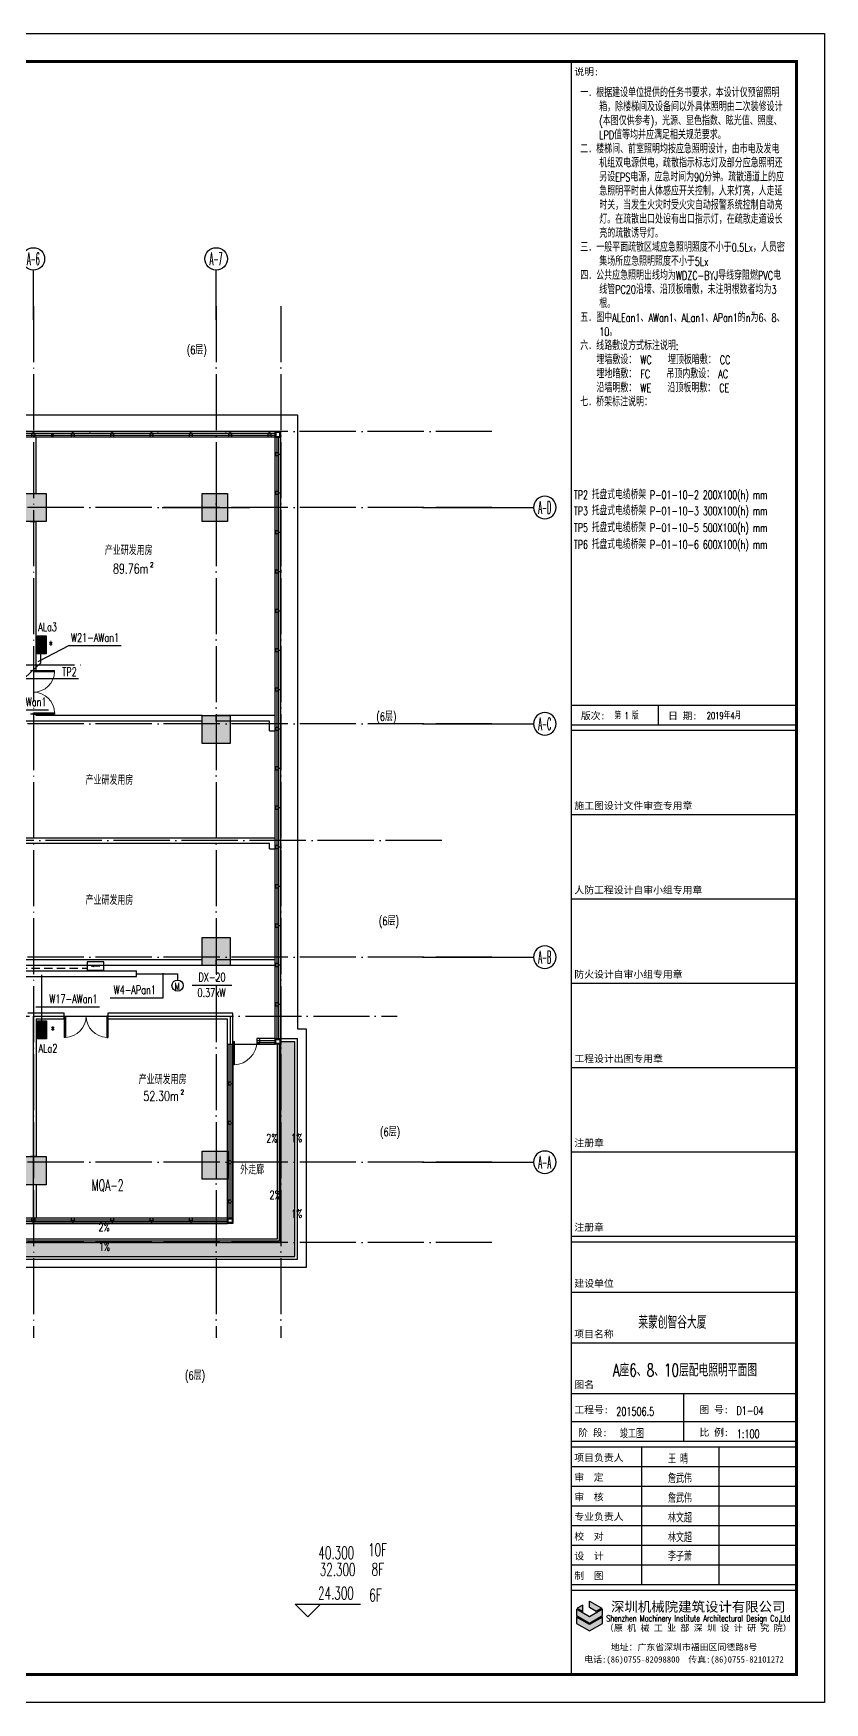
# Model space of a CAD drawing. Extents: x 1980812 to 2226895, y -554123 to 281606.
# Drawn here: x 2036767 to 2064912, y 216202 to 275602 of the extents above; entities that cross this region are included whole.
import ezdxf
from ezdxf.enums import TextEntityAlignment as Align

# ---------------------------------------------------------------- set-up
doc = ezdxf.new("R2010")
doc.units = 0
doc.header["$LTSCALE"] = 1000
doc.header["$MEASUREMENT"] = 0
doc.linetypes.add('DOTE', pattern=[2.42, 2, -0.2, 0.02, -0.2])
doc.linetypes.add('DQXX', pattern=[4.5, 3, -1.5])
for name, color, linetype in [('$TD_AUDIT_GENERATED_(158)', 8, 'Continuous'), ('$TD_AUDIT_GENERATED_(1F3)', 7, 'Continuous'), ('$TD_AUDIT_GENERATED_(1FCF)', 8, 'Continuous'), ('$TD_AUDIT_GENERATED_(24E)', 8, 'Continuous'), ('$TD_AUDIT_GENERATED_(2762)', 8, 'Continuous'), ('$TD_AUDIT_GENERATED_(276D)', 8, 'Continuous'), ('$TD_AUDIT_GENERATED_(2A51)', 8, 'Continuous'), ('$TD_AUDIT_GENERATED_(FFA)', 8, 'Continuous'), ('1', 1, 'Continuous'), ('7', 7, 'Continuous'), ('A-FLOR-LAND', 8, 'Continuous'), ('AXIS', 7, 'Continuous'), ('AXIS_TEXT', 7, 'Continuous'), ('COLU', 8, 'Continuous'), ('COLU_HATCH', 8, 'Continuous'), ('CURTWALL', 8, 'Continuous'), ('DIM_ELEV', 8, 'Continuous'), ('DIM_SYMB', 8, 'Continuous'), ('dote', 8, 'DOTE'), ('DQ1', 1, 'Continuous'), ('DQ2', 2, 'Continuous'), ('DQ7', 7, 'Continuous'), ('DQK1', 1, 'Continuous'), ('DQK7', 7, 'Continuous'), ('DQqj', 1, 'Continuous'), ('DQX', 2, 'DQXX'), ('PUB_TEXT', 8, 'Continuous'), ('TK', 1, 'Continuous'), ('WALL', 7, 'Continuous'), ('WINDOW', 8, 'Continuous')]:
    doc.layers.add(name, color=color, linetype=linetype)
doc.styles.add('_TCH_AXIS', font='COMPLEX', dxfattribs={"bigfont": 'GBCBIG'})
doc.styles.add('_TCH_DIM', font='SIMPLEX', dxfattribs={"bigfont": 'GBCBIG'})
doc.styles.add('COMPLEX', font='COMPLEX')
doc.styles.add('D8', font='txtw.shx', dxfattribs={"width": 0.7, "bigfont": 'hztxtw.shx'})
doc.styles.add('HEITI', font='simplex.shx', dxfattribs={"width": 0.6, "bigfont": 'hztxt.shx'})
doc.styles.add('HZF', font='ROMANS2', dxfattribs={"width": 0.7, "bigfont": 'HZDF2'})
doc.styles.add('HZTXTW', font='txtw.shx', dxfattribs={"width": 0.6, "bigfont": 'hztxtw.shx'})
doc.styles.add('SONGTI', font='', dxfattribs={"width": 1.1})
doc.styles.get('SONGTI').set_extended_font_data('NSimSun')

# ---------------------------------------------------------------- blocks, each defined once
blk = doc.blocks.new('$DorLib2D$00000002')
for p, q in [((-0.5, 0), (-0.5, 0.4875)), ((-0.475, 0.4875), (-0.5, 0.4875)), ((-0.475, 0), (-0.475, 0.4875)), ((0.475, 0), (0.475, 0.4875)), ((0.475, 0.4875), (0.5, 0.4875)), ((0.5, 0), (0.5, 0.4875)), ((-0.5, 0), (-0.475, 0)), ((0.5, 0), (0.475, 0))]:
    blk.add_line(p, q)
at = {"lineweight": 13}
for centre, start, end in [((-0.4875, 0), 0, 88.53072), ((0.4875, 0), 91.46928, 180)]:
    blk.add_arc(centre, 0.4875, start, end, dxfattribs=at)
blk = doc.blocks.new('$DorLib2D$00000001')
for p, q in [((0.45, 0.975), (0.5, 0.975)), ((0.45, 0), (0.45, 0.975)), ((0.5, 0), (0.5, 0.975)), ((0.5, 0), (0.45, 0))]:
    blk.add_line(p, q)
at = {"lineweight": 13}
blk.add_arc((0.475, 0), 0.975, 91.46928, 180, dxfattribs=at)
blk = doc.blocks.new('A$C40541402')
at = {"layer": 'A-FLOR-LAND'}
h = blk.add_hatch(dxfattribs=at)
h.set_pattern_fill('GRASS', color=256, scale=50)
h.set_pattern_definition([(90, (-3008715.91, 233040.35), (-99.7795475, 99.7795475), [26.458066, -173.101015]), (45, (-3008715.91, 233040.35), (-99.7796155, 99.7796155), [26.458066, -114.651615]), (135, (-3008715.91, 233040.35), (-99.7796155, -99.7796155), [26.458066, -114.651615])])
h.paths.add_polyline_path([(49400, -19000), (48900, -19000), (48900, -26200), (32150, -26200), (32150, -26700), (49400, -26700)])
at = {"layer": '$TD_AUDIT_GENERATED_(158)'}
for p, q in [((48900, -18900), (49500, -18900)), ((48900, -19000), (49400, -19000)), ((49400, -26650), (49400, -19000)), ((49500, -26750), (49500, -18900)), ((32050, -26650), (49400, -26650)), ((31950, -26750), (49500, -26750))]:
    blk.add_line(p, q, dxfattribs=at)
at = {"layer": '$TD_AUDIT_GENERATED_(24E)'}
for p, q in [((48780, -26030), (48780, -19100)), ((48850, -26100), (48850, -19100)), ((48900, -26150), (48900, -19100)), ((32150, -26030), (48780, -26030)), ((32150, -26100), (48850, -26100)), ((32150, -26150), (48900, -26150))]:
    blk.add_line(p, q, dxfattribs=at)
at = {"layer": 'CURTWALL'}
for p, q in [((40100, 2700), (35900, 2700)), ((40100, 2633), (35900, 2633)), ((40100, 2567), (35900, 2567)), ((40100, 2500), (35900, 2500)), ((48700, 2700), (40100, 2700)), ((48700, 2633), (40100, 2633)), ((48700, 2567), (40100, 2567)), ((48700, 2500), (40100, 2500)), ((48700, 2500), (48700, 2700)), ((48700, -16200), (48700, 2500)), ((48700, 2500), (48900, 2500)), ((48767, -16200), (48767, 2500)), ((48833, -16200), (48833, 2500)), ((48900, -16200), (48900, 2500)), ((48700, -18900), (48700, -16200)), ((48767, -18900), (48767, -16200)), ((48833, -18900), (48833, -16200)), ((48900, -18900), (48900, -16200)), ((47200, -19100), (47200, -18900)), ((48700, -18900), (48050, -18900)), ((48050, -18900), (48050, -19100)), ((48050, -18967), (48700, -18967)), ((48700, -19100), (48700, -18900)), ((48700, -18900), (48900, -18900)), ((47000, -25280), (47000, -19100)), ((47067, -25280), (47067, -19100)), ((47133, -25280), (47133, -19100)), ((47200, -25280), (47200, -19100)), ((48050, -19033), (48700, -19033)), ((48050, -19100), (48700, -19100)), ((35550, -25280), (40100, -25280)), ((35550, -25347), (40100, -25347)), ((35550, -25413), (40100, -25413)), ((35550, -25480), (40100, -25480)), ((40100, -25280), (47000, -25280)), ((40100, -25347), (47000, -25347)), ((40100, -25413), (47000, -25413)), ((40100, -25480), (47000, -25480)), ((47000, -25280), (47000, -25480)), ((47000, -25280), (47200, -25280))]:
    blk.add_line(p, q, dxfattribs=at)
for points in [[(48700, 2500), (48900, 2500), (48900, 2700), (48700, 2700)], [(48730, 2530), (48870, 2530), (48870, 2670), (48730, 2670)], [(48700, -18900), (48900, -18900), (48900, -19100), (48700, -19100)], [(48730, -18930), (48870, -18930), (48870, -19070), (48730, -19070)], [(47000, -25280), (47200, -25280), (47200, -25480), (47000, -25480)], [(47030, -25310), (47170, -25310), (47170, -25450), (47030, -25450)]]:
    blk.add_lwpolyline(points, close=True, dxfattribs=at)
at = {"layer": 'dote'}
for p, q in [((-6421, -5600), (41786, -5600)), ((6500, -18100), (53045, -18100))]:
    blk.add_line(p, q, dxfattribs=at)
at = {"layer": 'WALL'}
for p, q in [((40200, 500), (40200, 2500)), ((40000, 500), (40200, 500)), ((40000, -500), (40200, -500)), ((40200, -5600), (40200, -500)), ((40000, -5800), (40200, -5800)), ((40200, -5800), (40200, -5600)), ((40100, -7600), (37950, -7600)), ((40200, -7350), (40000, -7350)), ((46100, -7600), (40100, -7600)), ((40200, -7400), (40200, -7350)), ((46100, -7400), (40200, -7400)), ((46100, -7600), (46100, -7400)), ((48700, -7400), (46600, -7400)), ((46600, -7600), (46600, -7400)), ((48500, -7600), (46600, -7600)), ((48500, -7950), (48500, -7600)), ((48700, -7950), (48700, -7400)), ((48500, -7950), (48700, -7950)), ((37950, -11750), (48700, -11750)), ((48700, -12150), (48700, -11750)), ((37950, -11950), (48500, -11950)), ((48500, -12150), (48500, -11950)), ((48500, -12150), (48700, -12150)), ((46100, -16300), (37750, -16300)), ((46100, -16100), (37950, -16100)), ((46100, -16300), (46100, -16100)), ((48700, -16100), (46600, -16100)), ((46600, -16300), (46600, -16100)), ((48700, -16300), (46600, -16300)), ((40100, -18000), (39900, -18000)), ((41200, -18000), (40100, -18000)), ((40200, -18200), (41200, -18200)), ((40200, -18200), (40200, -23100)), ((41200, -18200), (41200, -18000)), ((47200, -18000), (42750, -18000)), ((42750, -18000), (42750, -18200)), ((42750, -18200), (47000, -18200)), ((47000, -19100), (47000, -18200)), ((47200, -19100), (47200, -18000)), ((47000, -19100), (47200, -19100)), ((40200, -23100), (40000, -23100)), ((40200, -24100), (40000, -24100)), ((40200, -24100), (40200, -25280))]:
    blk.add_line(p, q, dxfattribs=at)
at = {"layer": 'WINDOW'}
blk.add_line((47200, -19100), (48050, -19100), dxfattribs=at)
for name, p, xscale, yscale, zscale, rotation in [('$DorLib2D$00000002', (40100, -6575), -1550, -1550, -1550, 89.99999999896087), ('$DorLib2D$00000002', (41975, -18100), 1550, 1550, 1550, 179.9999999998685), ('$DorLib2D$00000001', (47625, -19000), -850, -850, -850, 359.9999999999488)]:
    blk.add_blockref(name, p, dxfattribs=dict(at, xscale=xscale, yscale=yscale, zscale=zscale, rotation=rotation))
blk = doc.blocks.new('_AXISO')
blk.add_circle((0, 0), 0.5)
at = {"layer": 'AXIS_TEXT', "style": 'COMPLEX', "width": 1.041667}
blk.add_attdef('A', text='', height=0.56, dxfattribs=at).set_placement((-0.25, -0.28), (0.25, -0.28), align=Align.FIT)
blk = doc.blocks.new('$TD_AUDIT_GENERATED_(9F)')
at = {"layer": 'AXIS'}
for p, q in [((40100, 29979), (40100, 31745)), ((46600, 29979), (46600, 31745)), ((53944, 23300), (57893, 23300)), ((53944, 15600), (57893, 15600)), ((53944, 7300), (57893, 7300)), ((53944, 0), (57893, 0))]:
    blk.add_line(p, q, dxfattribs=at)
at = {"layer": 'dote'}
for p, q in [((40100, 30469), (40100, -6248)), ((46600, 30469), (46600, -6248)), ((48900, 30469), (48900, -6248)), ((56411, 26000), (-8456, 26000)), ((56413, 23300), (-8454, 23300)), ((56413, 15600), (-8454, 15600)), ((54631, 11450), (37209, 11450)), ((56413, 7300), (-8454, 7300)), ((56413, 0), (-8454, 0)), ((56413, -2850), (-8454, -2850))]:
    blk.add_line(p, q, dxfattribs=at)
at = {"layer": 'AXIS'}
ref = blk.add_blockref('_AXISO', (40100, 32145), dxfattribs=dict(at, xscale=800, yscale=800, zscale=800))
ref.add_attrib('A', 'A-6', dxfattribs={"layer": 'AXIS_TEXT', "height": 452.5, "style": '_TCH_AXIS', "width": 0.344262}).set_placement((39874, 31919), (40326, 31919), align=Align.FIT)
ref = blk.add_blockref('_AXISO', (46600, 32145), dxfattribs=dict(at, xscale=800, yscale=800, zscale=800))
ref.add_attrib('A', 'A-7', dxfattribs={"layer": 'AXIS_TEXT', "height": 452.5, "style": '_TCH_AXIS', "width": 0.344262}).set_placement((46374, 31919), (46826, 31919), align=Align.FIT)
ref = blk.add_blockref('_AXISO', (58293, 23300), dxfattribs=dict(at, xscale=-800, yscale=800, zscale=800))
ref.add_attrib('A', 'A-D', dxfattribs={"layer": 'AXIS_TEXT', "height": 452.5, "style": '_TCH_AXIS', "width": 0.328125}).set_placement((58066, 23074), (58519, 23074), align=Align.FIT)
ref = blk.add_blockref('_AXISO', (58293, 15600), dxfattribs=dict(at, xscale=-800, yscale=800, zscale=800))
ref.add_attrib('A', 'A-C', dxfattribs={"layer": 'AXIS_TEXT', "height": 452.5, "style": '_TCH_AXIS', "width": 0.33871}).set_placement((58066, 15374), (58519, 15374), align=Align.FIT)
ref = blk.add_blockref('_AXISO', (58293, 7300), dxfattribs=dict(at, xscale=-800, yscale=800, zscale=800))
ref.add_attrib('A', 'A-B', dxfattribs={"layer": 'AXIS_TEXT', "height": 452.5, "style": '_TCH_AXIS', "width": 0.328125}).set_placement((58066, 7074), (58519, 7074), align=Align.FIT)
ref = blk.add_blockref('_AXISO', (58293, 0), dxfattribs=dict(at, xscale=-800, yscale=800, zscale=800))
ref.add_attrib('A', 'A-A', dxfattribs={"layer": 'AXIS_TEXT', "height": 452.5, "style": '_TCH_AXIS', "width": 0.323077}).set_placement((58066, -226), (58519, -226), align=Align.FIT)
blk = doc.blocks.new('A$C28812CA5')
at = {"layer": '$TD_AUDIT_GENERATED_(1F3)', "style": 'D8', "width": 0.7}
for p in [(43491, -1537), (42805, -9712), (42805, -13987), (44696, -20367)]:
    blk.add_text('\\M+5B2FA\\M+5D2B5\\M+5D1D0\\M+5B7A2\\M+5D3C3\\M+5B7BF', height=300, rotation=0.00057, dxfattribs=at).set_placement(p, align=Align.MIDDLE_CENTER)
blk = doc.blocks.new('$TD_AUDIT_GENERATED_(2768)')
at = {"layer": '$TD_AUDIT_GENERATED_(276D)'}
blk.add_line((115028288, 22648046), (115028222, 22648046), dxfattribs=at)
for points in [[(115028222, 22648096), (115028225, 22648096), (115028225, 22647996), (115028222, 22647996)], [(115028288, 22648096), (115028422, 22648096), (115028422, 22647996), (115028288, 22647996)]]:
    blk.add_lwpolyline(points, close=True, dxfattribs=at)
blk = doc.blocks.new('$TD_AUDIT_GENERATED_(2868)')
at = {"layer": 'WINDOW'}
for p, rotation in [((-22607946, 115030922), 270), ((-22606546, 115030922), 270), ((-22605146, 115030922), 270), ((-22603746, 115030922), 270), ((-22602346, 115030922), 270), ((-22600946, 115030922), 270), ((-22599546, 115030922), 270), ((22688146, -115053702), 90), ((22689546, -115053702), 90), ((22690946, -115053702), 90), ((22692346, -115053702), 90), ((22693746, -115053702), 90)]:
    blk.add_blockref('$TD_AUDIT_GENERATED_(2768)', p, dxfattribs=dict(at, rotation=rotation))
at = {"layer": 'WINDOW', "xscale": -1}
for p in [(115077122, -22646146), (115077122, -22647526), (115077122, -22648926), (115077122, -22650326), (115077122, -22651726), (115077122, -22653126), (115077122, -22654526), (115077122, -22655926), (115077122, -22657326), (115077122, -22658726), (115077122, -22660126), (115077122, -22661526), (115077122, -22662926), (115077122, -22664326), (115077122, -22665726), (115075422, -22668546), (115075422, -22669946), (115075422, -22671346), (115075422, -22672746)]:
    blk.add_blockref('$TD_AUDIT_GENERATED_(2768)', p, dxfattribs=at)
at = {"layer": 'WINDOW', "xscale": -1, "rotation": 270}
blk.add_blockref('$TD_AUDIT_GENERATED_(2768)', (-22599946, -115047322), dxfattribs=at)
blk = doc.blocks.new('$TD_AUDIT_GENERATED_(3B36)')
at = {"layer": 'COLU_HATCH'}
h = blk.add_hatch(color=256, dxfattribs=at)
h.dxf.hatch_style = 1
h.paths.add_polyline_path([(53902, -1134198), (53902, -1133298), (54902, -1133298), (54902, -1134198)])
h = blk.add_hatch(color=256, dxfattribs=at)
h.dxf.hatch_style = 1
h.paths.add_polyline_path([(61802, -1133198), (62802, -1133198), (62802, -1134198), (61802, -1134198)])
h = blk.add_hatch(color=256, dxfattribs=at)
h.dxf.hatch_style = 1
h.paths.add_polyline_path([(70702, -1134198), (69702, -1134198), (69702, -1133198), (70702, -1133198)])
h = blk.add_hatch(color=256, dxfattribs=at)
h.dxf.hatch_style = 1
h.paths.add_polyline_path([(78302, -1134198), (77302, -1134198), (77302, -1133298), (78302, -1133298)])
h = blk.add_hatch(color=256, dxfattribs=at)
h.dxf.hatch_style = 1
h.paths.add_polyline_path([(53902, -1140648), (53902, -1139748), (54902, -1139748), (54902, -1140648)])
h = blk.add_hatch(color=256, dxfattribs=at)
h.dxf.hatch_style = 1
h.paths.add_polyline_path([(77502, -1140648), (77502, -1139748), (78502, -1139748), (78502, -1140648)])
at = {"layer": 'COLU'}
for points in [[(53902, -1134198), (53902, -1133298), (54902, -1133298), (54902, -1134198)], [(61802, -1133198), (62802, -1133198), (62802, -1134198), (61802, -1134198)], [(70702, -1134198), (69702, -1134198), (69702, -1133198), (70702, -1133198)], [(78302, -1134198), (77302, -1134198), (77302, -1133298), (78302, -1133298)], [(78302, -1134198), (77302, -1134198), (77302, -1133298), (78302, -1133298)], [(53902, -1140648), (53902, -1139748), (54902, -1139748), (54902, -1140648)], [(77502, -1140648), (77502, -1139748), (78502, -1139748), (78502, -1140648)], [(77502, -1140648), (77502, -1139748), (78502, -1139748), (78502, -1140648)]]:
    blk.add_lwpolyline(points, close=True, dxfattribs=at)
blk = doc.blocks.new('*X245')
at = {"color": 0}
for p, q in [((8700, 8370), (9500, 8370)), ((8700, 8340), (9500, 8340)), ((8700, 8310), (9500, 8310)), ((8700, 8280), (9500, 8280)), ((8700, 8250), (9500, 8250)), ((8700, 8220), (9500, 8220)), ((8700, 8190), (9500, 8190)), ((8700, 8160), (9500, 8160)), ((8700, 8130), (9500, 8130)), ((8700, 8100), (9500, 8100)), ((8700, 8070), (9500, 8070)), ((8700, 8040), (9500, 8040)), ((8700, 8010), (9500, 8010))]:
    blk.add_line(p, q, dxfattribs=at)
blk = doc.blocks.new('XM')
at = {"layer": '1'}
for p, q in [((320, 168), (-320, 168)), ((-320, 168), (-320, -152)), ((320, -152), (320, 168)), ((-320, -152), (320, -152))]:
    blk.add_line(p, q, dxfattribs=at)
at = {"layer": '1', "xscale": 0.8, "yscale": 0.8, "zscale": 0.8}
blk.add_blockref('*X245', (-7280, -6552), dxfattribs=at)
blk = doc.blocks.new('dj')
at = {"layer": 'DQK1'}
blk.add_circle((0, 0), 200, dxfattribs=at)
at = {"layer": 'DQK7', "style": 'D8', "width": 0.7}
blk.add_text('M', height=250, dxfattribs=at).set_placement((-100, -150))
blk = doc.blocks.new('dyz')
at = {"layer": 'DQK1'}
for p, q in [((-300, 0), (300, 0)), ((-300, -300), (-300, 0)), ((300, 0), (300, -300)), ((300, -300), (-300, -300))]:
    blk.add_line(p, q, dxfattribs=at)
at = {"layer": 'DQK7'}
for q in [(-58, -127), (-58, -127), (150, -150), (-58, -173), (-58, -173)]:
    blk.add_line((-150, -150), q, dxfattribs=at)
blk = doc.blocks.new('tu kuang A1 A')
at = {"layer": 'TK'}
h = blk.add_hatch(color=256, dxfattribs=at)
h.paths.add_polyline_path([(75976, 3247), (75738, 3384), (75738, 3611), (76172, 3360)])
h.paths.add_polyline_path([(75303, 3360), (75499, 3247), (75499, 3473)])
h.paths.add_polyline_path([(75280, 3095), (75738, 2831), (76195, 3095), (76195, 3321), (75738, 3057), (75280, 3321)])
h.paths.add_polyline_path([(75738, 2553), (76195, 2817), (76195, 3043), (75738, 2779), (75280, 3043), (75280, 2817)])
for p, q in [((75100, 1000), (75100, 58400)), ((83100, 1000), (83100, 58400)), ((75100, 35500), (83100, 35500)), ((78187, 34800), (78187, 35500)), ((75100, 34800), (83100, 34800)), ((75100, 34600), (83100, 34600)), ((75100, 31600), (83100, 31600)), ((75100, 28600), (83100, 28600)), ((75100, 25600), (83100, 25600)), ((75100, 22600), (83100, 22600)), ((75100, 19600), (83100, 19600)), ((75100, 16600), (83100, 16600)), ((75100, 16400), (83100, 16400)), ((75100, 16400), (83100, 16400)), ((75100, 16400), (83100, 16400)), ((75100, 16400), (83100, 16400)), ((75100, 16400), (83100, 16400)), ((75100, 14600), (83100, 14600)), ((75100, 14600), (83100, 14600)), ((75100, 14600), (83100, 14600)), ((75100, 14600), (83100, 14600)), ((75100, 14600), (83100, 14600)), ((75100, 12800), (83100, 12800)), ((75100, 11000), (83100, 11000)), ((79087, 9286), (79087, 11000)), ((75100, 10000), (83100, 10000)), ((75100, 9300), (83100, 9300)), ((75100, 9300), (83100, 9300)), ((75100, 9300), (83100, 9300)), ((75100, 9100), (83100, 9100)), ((77600, 4200), (77600, 9100)), ((80350, 4200), (80350, 9100)), ((75100, 8400), (83100, 8400)), ((75100, 7700), (83100, 7700)), ((75100, 7000), (83100, 7000)), ((75100, 6300), (83100, 6300)), ((75100, 5600), (83100, 5600)), ((75100, 4900), (83100, 4900)), ((75100, 4200), (83100, 4200)), ((75100, 4000), (83100, 4000)), ((83100, 1000), (75100, 1000))]:
    blk.add_line(p, q, dxfattribs=at)
for points in [[(0, 59400), (84100, 59400), (84100, 0), (0, 0)], [(75976, 3247), (75738, 3384), (75738, 3611), (76172, 3360)], [(75280, 3095), (75738, 2831), (76195, 3095), (76195, 3321), (75738, 3057), (75280, 3321)], [(75738, 2553), (76195, 2817), (76195, 3043), (75738, 2779), (75280, 3043), (75280, 2817)], [(75303, 3360), (75499, 3247), (75499, 3473)]]:
    blk.add_lwpolyline(points, close=True, dxfattribs=at)
at = {"layer": 'TK', "const_width": 100}
blk.add_lwpolyline([(83100, 1000), (83100, 58400), (2500, 58400), (2500, 1000)], close=True, dxfattribs=at)
at = {"layer": '7', "style": 'D8', "width": 0.7}
for s, height, p in [('\\M+5B5DA 1 \\M+5B0E6', 250, (76625, 34995)), ('2019\\M+5C4EA4\\M+5D4C2', 250, (79909, 34997)), ('201506.5', 300, (76689, 10210)), ('\\M+5BFA2\\M+5B9A4\\M+5CDBC', 300, (76820, 9408)), ('1:100', 300, (80977, 9415)), ('\\M+5CDF5 \\M+5C7E7', 300, (78530, 8510)), ('\\M+5D5B2\\M+5CEE4\\M+5CEB0', 300, (78530, 7816)), ('\\M+5D5B2\\M+5CEE4\\M+5CEB0', 300, (78530, 7116)), ('\\M+5C1D6\\M+5CEC4\\M+5B3AC', 300, (78530, 6414)), ('\\M+5C1D6\\M+5CEC4\\M+5B3AC', 300, (78530, 5714)), ('\\M+5C0EE\\M+5D7D3\\M+5CFF4', 300, (78530, 5048))]:
    blk.add_text(s, height=height, dxfattribs=at).set_placement(p)
at = {"layer": '7', "color": 1, "style": 'D8', "width": 0.7}
blk.add_text('\\M+5C0B3\\M+5C3C9\\M+5B4B4\\M+5D6C7\\M+5B9C8\\M+5B4F3\\M+5CFC3', height=450, dxfattribs=at).set_placement((77472, 13307))
at = {"layer": 'TK', "style": 'SONGTI'}
for s, p in [('\\M+5CBB5\\M+5C3F7:', (75198, 57909)), ('\\M+5B0E6\\M+5B4CE:', (75428, 34992)), ('\\M+5C8D5 \\M+5C6DA:', (78532, 34992)), ('\\M+5CAA9\\M+5B9A4\\M+5CDBC\\M+5C9E8\\M+5BCC6\\M+5CEC4\\M+5BCFE\\M+5C9F3\\M+5B2E9\\M+5D7A8\\M+5D3C3\\M+5D5C2', (75198, 31792)), ('\\M+5C8CB\\M+5B7C0\\M+5B9A4\\M+5B3CC\\M+5C9E8\\M+5BCC6\\M+5D7D4\\M+5C9F3\\M+5D0A1\\M+5D7E9\\M+5D7A8\\M+5D3C3\\M+5D5C2', (75198, 28792)), ('\\M+5B7C0\\M+5BBF0\\M+5C9E8\\M+5BCC6\\M+5D7D4\\M+5C9F3\\M+5D0A1\\M+5D7E9\\M+5D7A8\\M+5D3C3\\M+5D5C2', (75198, 25792)), ('\\M+5B9A4\\M+5B3CC\\M+5C9E8\\M+5BCC6\\M+5B3F6\\M+5CDBC\\M+5D7A8\\M+5D3C3\\M+5D5C2', (75198, 22792)), ('\\M+5D7A2\\M+5B2E1\\M+5D5C2', (75198, 19792)), ('\\M+5D7A2\\M+5B2E1\\M+5D5C2', (75198, 16792)), ('\\M+5BDA8\\M+5C9E8\\M+5B5A5\\M+5CEBB', (75198, 14792)), ('\\M+5CFEE\\M+5C4BF\\M+5C3FB\\M+5B3C6', (75198, 12992)), ('\\M+5CDBC\\M+5C3FB', (75198, 11192)), ('\\M+5B9A4\\M+5B3CC\\M+5BAC5:', (75198, 10294)), ('\\M+5B1C8 \\M+5C0FD:', (79649, 9492)), ('\\M+5CFEE\\M+5C4BF\\M+5B8BA\\M+5D4F0\\M+5C8CB', (75198, 8592)), ('\\M+5C9F3  \\M+5B6A8', (75198, 7892)), ('\\M+5C9F3  \\M+5BACB', (75198, 7192)), ('\\M+5D7A8\\M+5D2B5\\M+5B8BA\\M+5D4F0\\M+5C8CB', (75198, 6492)), ('\\M+5D0A3  \\M+5B6D4', (75198, 5792)), ('\\M+5C9E8  \\M+5BCC6', (75198, 5092)), ('\\M+5D6C6  \\M+5CDBC', (75198, 4392))]:
    blk.add_text(s, height=250, dxfattribs=at).set_placement(p)
for s, p in [('\\M+5CDBC \\M+5BAC5:', (80166, 10425)), ('\\M+5BDD7 \\M+5B6CE:', (75853, 9606))]:
    blk.add_text(s, height=250, dxfattribs=at).set_placement(p, align=Align.MIDDLE_CENTER)
for s, height, p in [('\\M+5C9EE\\M+5DBDA\\M+5BBFA\\M+5D0B5\\M+5D4BA\\M+5BDA8\\M+5D6FE\\M+5C9E8\\M+5BCC6\\M+5D3D0\\M+5CFDE\\M+5B9AB\\M+5CBBE', 350, (79605, 3238)), ('\\M+5A3A8\\M+5D4AD \\M+5BBFA \\M+5D0B5 \\M+5B9A4 \\M+5D2B5 \\M+5B2BF \\M+5C9EE \\M+5DBDA \\M+5C9E8 \\M+5BCC6 \\M+5D1D0 \\M+5BEBF \\M+5D4BA\\M+5A3A9', 228, (79605, 2543)), ('\\M+5B5D8\\M+5D6B7\\M+5A3BA\\M+5B9E3\\M+5B6AB\\M+5CAA1\\M+5C9EE\\M+5DBDA\\M+5CAD0\\M+5B8A3\\M+5CCEF\\M+5C7F8\\M+5CDAC\\M+5B5C2\\M+5C2B78\\M+5BAC5', 225.625, (79100, 1860)), ('\\M+5B5E7\\M+5BBB0:(86)0755-82098800  \\M+5B4AB\\M+5D5E6:(86)0755-82101272', 225.62, (79100, 1424))]:
    blk.add_text(s, height=height, dxfattribs=at).set_placement(p, align=Align.CENTER)
at = {"layer": 'TK', "style": 'HEITI', "width": 0.7}
blk.add_text('Shenzhen Machinery Institute Architectural Design Co,Ltd', height=229, dxfattribs=at).set_placement((79605, 2884), align=Align.CENTER)

msp = doc.modelspace()

# ---------------------------------------------------------------- linework, layer by layer
at = {"layer": '$TD_AUDIT_GENERATED_(158)', "color": 2}
for points in [[(2011616.5, 262331.5), (2011616.5, 262031.5), (2046166.5, 262031.5), (2046166.5, 240181.5), (2046466.5, 240181.5)], [(2046466.5, 240181.5), (2046466.5, 231681.5), (2028316.5, 231681.5), (2028316.5, 232181.5), (1993266.5, 232181.5), (1993266.5, 253281.5), (1992966.5, 253281.5)]]:
    msp.add_lwpolyline(points, dxfattribs=at)
at = {"layer": '$TD_AUDIT_GENERATED_(2A51)'}
for p, q in [((2043266.5, 260252.5), (2043266.5, 257504.5)), ((2041350.5, 258731.5), (2044465, 258731.5))]:
    msp.add_line(p, q, dxfattribs=at)
at = {"layer": '$TD_AUDIT_GENERATED_(FFA)'}
msp.add_lwpolyline([(2036766.5, 240631.5), (2043766.5, 240631.5), (2043766.5, 239631.5), (2043866.5, 239631.5), (2043866.5, 233251.5), (2036766.5, 233251.5)], close=True, dxfattribs=at)
at = {"layer": 'DIM_ELEV'}
for p, q in [((2046524.3, 219250.4), (2046074.3, 219700.4)), ((2046074.3, 219700.4), (2048408, 219700.4)), ((2046524.3, 219250.4), (2046974.3, 219700.4))]:
    msp.add_line(p, q, dxfattribs=at)
at = {"layer": 'DIM_SYMB', "const_width": 60}
msp.add_lwpolyline([(2037445.2, 261331.3, 1), (2037437.8, 261271.7, 1)], format="xyb", close=True, dxfattribs=at)
at = {"layer": 'DIM_SYMB'}
for points in [[(2045813.1, 237061.2, 0, 0, 0), (2045813.1, 235760.2, 80, 0, 0), (2045813.1, 235460.2, 0, 0, 0)], [(2044808.4, 236527.1, 0, 0, 0), (2045008.1, 235969.5, 80, 0, 0), (2045109.2, 235687.1, 0, 0, 0)], [(2044779.6, 233653.7, 0, 0, 0), (2045016.4, 234316.8, 80, 0, 0), (2045117.3, 234599.3, 0, 0, 0)], [(2045813.1, 232834.6, 0, 0, 0), (2045813.1, 233485.1, 80, 0, 0), (2045813.1, 233785.1, 0, 0, 0)], [(2040019.3, 232925, 0, 0, 0), (2038648, 232804.3, 80, 0, 0), (2038349.2, 232778, 0, 0, 0)], [(2040009.8, 232145, 0, 0, 0), (2038708.8, 232145, 80, 0, 0), (2038408.8, 232145, 0, 0, 0)]]:
    msp.add_lwpolyline(points, format="xyseb", dxfattribs=at)
at = {"layer": 'DQ2'}
msp.add_line((2037062, 240459.6), (2037062, 242101.9), dxfattribs=at)
for points in [[(2037024.9, 253524.5), (2037024.9, 253189), (2036464, 252669.5)], [(2040440, 242137.8), (2041895.5, 242137.8), (2041895.5, 241916.1)]]:
    msp.add_lwpolyline(points, dxfattribs=at)
at = {"layer": 'DQ7'}
for p, q in [((2038044.7, 253822.1), (2036929.5, 253236)), ((2038044.7, 253822.1), (2039891.5, 253822.1)), ((2038372.2, 252637.8), (2036446, 252637.8)), ((2035033.4, 251535.2), (2037309.6, 251535.2)), ((2041382.4, 241287.4), (2041382.4, 242159)), ((2039496.1, 241287.4), (2041382.4, 241287.4)), ((2042415.2, 241736.7), (2043823.4, 241736.7)), ((2036855.3, 240964.6), (2039121.3, 240964.6))]:
    msp.add_line(p, q, dxfattribs=at)
at = {"layer": 'DQqj', "ltscale": 0.15}
for p, q in [((2020639.4, 242037.8), (2040440, 242037.8)), ((2023455.5, 242237.8), (2040440, 242237.8)), ((2040440, 242037.8), (2040440, 242237.8))]:
    msp.add_line(p, q, dxfattribs=at)
at = {"layer": 'DQX', "ltscale": 0.1}
msp.add_lwpolyline([(2033666.5, 240987.8), (2035797.7, 240987.8), (2035797.7, 242335.6), (2038674.5, 242335.6)], dxfattribs=at)

# ---------------------------------------------------------------- block references
at = {"layer": '$TD_AUDIT_GENERATED_(1FCF)'}
msp.add_blockref('A$C28812CA5', (1996666.5, 258731.5), dxfattribs=at)
at = {"layer": '$TD_AUDIT_GENERATED_(2762)'}
msp.add_blockref('$TD_AUDIT_GENERATED_(2868)', (1996666.5, 258731.5), dxfattribs=at)
at = {"layer": 'COLU', "rotation": 270}
msp.add_blockref('$TD_AUDIT_GENERATED_(3B36)', (3176964.6, 313133.3), dxfattribs=at)
at = {"layer": 'DQ1', "ltscale": 0.05, "xscale": -1, "rotation": 180}
msp.add_blockref('dyz', (2038974.5, 242267.1), dxfattribs=at)
at = {"layer": 'DQ1', "ltscale": 0.15}
msp.add_blockref('dj', (2041895.5, 241716.1), dxfattribs=at)
at = {"layer": 'DQ2'}
msp.add_blockref('tu kuang A1 A', (1980812.3, 216202.3), dxfattribs=at)
at = {"layer": 'DQ2', "xscale": -1, "rotation": 270}
for p in [(2037048.9, 253844.5), (2037062, 240139.6)]:
    msp.add_blockref('XM', p, dxfattribs=at)
at = {"layer": 'WALL'}
for name, p in [('$TD_AUDIT_GENERATED_(9F)', (1996666.5, 235431.5)), ('A$C40541402', (1996666.5, 258731.5))]:
    msp.add_blockref(name, p, dxfattribs=at)

# ---------------------------------------------------------------- texts
at = {"layer": '$TD_AUDIT_GENERATED_(1F3)', "style": 'D8', "width": 0.7}
for s, p in [('(6\\M+5B2E3)', (2042579.7, 264338.5)), ('(6\\M+5B2E3)', (2049325.4, 251289.5)), ('(6\\M+5B2E3)', (2049412.8, 244016.2)), ('(6\\M+5B2E3)', (2049456.2, 236508.8)), ('\\M+5CDE2\\M+5D7DF\\M+5C0C8', (2044549.7, 235156.4)), ('(6\\M+5B2E3)', (2042517.4, 227840.9))]:
    msp.add_text(s, height=300, rotation=0.000571, dxfattribs=at).set_placement(p, align=Align.MIDDLE_CENTER)
at = {"layer": '$TD_AUDIT_GENERATED_(1F3)', "style": 'HZF', "width": 0.7}
for s, height, p in [('89.76m', 350, (2040229.4, 256553.9)), ('2', 175, (2040981.6, 256691.9)), ('52.30m', 350, (2041310.4, 237787.9)), ('2', 175, (2042062.6, 237925.9))]:
    msp.add_text(s, height=height, dxfattribs=at).set_placement(p, align=Align.MIDDLE_CENTER)
at = {"layer": '$TD_AUDIT_GENERATED_(2A51)', "style": 'HZTXTW', "width": 0.6}
msp.add_text('MQA-2', height=400, rotation=0.000571, dxfattribs=at).set_placement((2039409.5, 234612), align=Align.MIDDLE_CENTER)
at = {"layer": '7', "style": 'D8', "width": 0.7}
msp.add_text('D1-04', height=300, dxfattribs=at).set_placement((2061776.8, 226443.2))
at = {"layer": 'DIM_ELEV', "color": 7, "style": 'HZTXTW', "width": 0.6}
for s, p in [('40.300', (2046905.6, 221307.3)), ('10F', (2048672.9, 221415.3, 0)), ('32.300', (2046952.9, 220710.1)), ('8F', (2048798.8, 220720)), ('24.300', (2046893.6, 219868.7)), ('6F', (2048716.9, 219804.5))]:
    msp.add_text(s, height=450, dxfattribs=at).set_placement(p)
at = {"layer": 'DQ7', "style": 'D8', "width": 0.68}
for s, p in [('TP2 \\M+5CDD0\\M+5C5CC\\M+5CABD\\M+5B5E7\\M+5C0C2\\M+5C7C5\\M+5BCDC P-01-10-2 200X100(h) mm', (2055994.9, 259030.9)), ('TP3 \\M+5CDD0\\M+5C5CC\\M+5CABD\\M+5B5E7\\M+5C0C2\\M+5C7C5\\M+5BCDC P-01-10-3 300X100(h) mm', (2055994.9, 258459.1)), ('TP5 \\M+5CDD0\\M+5C5CC\\M+5CABD\\M+5B5E7\\M+5C0C2\\M+5C7C5\\M+5BCDC P-01-10-5 500X100(h) mm', (2055994.9, 257860.4)), ('TP6 \\M+5CDD0\\M+5C5CC\\M+5CABD\\M+5B5E7\\M+5C0C2\\M+5C7C5\\M+5BCDC P-01-10-6 600X100(h) mm', (2055994.9, 257263.2))]:
    msp.add_text(s, height=300, dxfattribs=at).set_placement(p)
at = {"layer": 'DQ7', "style": 'D8', "width": 0.7}
for s, p in [('ALa3', (2037271.4, 254479.4)), ('W21-AWan1', (2038959.6, 254102.6)), ('*', (2037387.9, 253832.4)), ('TP2', (2038051.5, 252884)), ('W15-AWan1', (2036377.7, 251815.6)), ('DX-20', (2043119.8, 242017.2)), ('W17-AWan1', (2038189.4, 241245.1)), ('W4-APan1', (2040372.7, 241567.9)), ('0.37kW', (2043102.7, 241462.8)), ('*', (2037457.5, 240127.4)), ('ALa2', (2037287.5, 239482.3))]:
    msp.add_text(s, height=300, dxfattribs=at).set_placement(p, align=Align.MIDDLE)
at = {"layer": 'DQ7', "color": 1, "style": 'D8', "width": 0.7}
msp.add_text('A\\M+5D7F96\\M+5A1A28\\M+5A1A210\\M+5B2E3\\M+5C5E4\\M+5B5E7\\M+5D5D5\\M+5C3F7\\M+5C6BD\\M+5C3E6\\M+5CDBC', height=450, dxfattribs=at).set_placement((2059940.3, 227809.5), align=Align.CENTER)
at = {"layer": 'DQ7', "insert": (2056220.2, 273637.1), "char_height": 300, "width": 7255.282, "attachment_point": 1, "style": 'D8'}
msp.add_mtext('\\pi-675,l675;\\M+5D2BB\\M+5A3AE\\M+5B8F9\\M+5BEDD\\M+5BDA8\\M+5C9E8\\M+5B5A5\\M+5CEBB\\M+5CCE1\\M+5B9A9\\M+5B5C4\\M+5C8CE\\M+5CEF1\\M+5CAE9\\M+5D2AA\\M+5C7F3\\M+5A3AC\\M+5B1BE\\M+5C9E8\\M+5BCC6\\M+5BDF6\\M+5D4A4\\M+5C1F4\\M+5D5D5\\M+5C3F7\\M+5CFE4\\M+5A3AC\\M+5B3FD\\M+5C2A5\\M+5CCDD\\M+5BCE4\\M+5BCB0\\M+5C9E8\\M+5B1B8\\M+5BCE4\\M+5D2D4\\M+5CDE2\\M+5BEDF\\M+5CCE5\\M+5D5D5\\M+5C3F7\\M+5D3C9\\M+5B6FE\\M+5B4CE\\M+5D7B0\\M+5D0DE\\M+5C9E8\\M+5BCC6(\\M+5B1BE\\M+5CDBC\\M+5BDF6\\M+5B9A9\\M+5B2CE\\M+5BFBC)\\M+5A3AC\\M+5B9E2\\M+5D4B4\\M+5A1A2\\M+5CFD4\\M+5C9AB\\M+5D6B8\\M+5CAFD\\M+5A1A2\\M+5D1A3\\M+5B9E2\\M+5D6B5\\M+5A1A2\\M+5D5D5\\M+5B6C8\\M+5A1A2LPD\\M+5D6B5\\M+5B5C8\\M+5BEF9\\M+5B2A2\\M+5D3A6\\M+5C2FA\\M+5D7E3\\M+5CFE0\\M+5B9D8\\M+5B9E6\\M+5B7B6\\M+5D2AA\\M+5C7F3\\M+5A1A3\\P\\M+5B6FE\\M+5A3AE\\M+5C2A5\\M+5CCDD\\M+5BCE4\\M+5A1A2\\M+5C7B0\\M+5CAD2\\M+5D5D5\\M+5C3F7\\M+5BEF9\\M+5B0B4\\M+5D3A6\\M+5BCB1\\M+5D5D5\\M+5C3F7\\M+5C9E8\\M+5BCC6\\M+5A3AC\\M+5D3C9\\M+5CAD0\\M+5B5E7\\M+5BCB0\\M+5B7A2\\M+5B5E7\\M+5BBFA\\M+5D7E9\\M+5CBAB\\M+5B5E7\\M+5D4B4\\M+5B9A9\\M+5B5E7\\M+5A3AC\\M+5CAE8\\M+5C9A2\\M+5D6B8\\M+5CABE\\M+5B1EA\\M+5D6BE\\M+5B5C6\\M+5BCB0\\M+5B2BF\\M+5B7D6\\M+5D3A6\\M+5BCB1\\M+5D5D5\\M+5C3F7\\M+5BBB9\\M+5C1ED\\M+5C9E8EPS\\M+5B5E7\\M+5D4B4\\M+5A3AC\\M+5D3A6\\M+5BCB1\\M+5CAB1\\M+5BCE4\\M+5CEAA90\\M+5B7D6\\M+5D6D3\\M+5A1A3\\M+5CAE8\\M+5C9A2\\M+5CDA8\\M+5B5C0\\M+5C9CF\\M+5B5C4\\M+5D3A6\\M+5BCB1\\M+5D5D5\\M+5C3F7\\M+5C6BD\\M+5CAB1\\M+5D3C9\\M+5C8CB\\M+5CCE5\\M+5B8D0\\M+5D3A6\\M+5BFAA\\M+5B9D8\\M+5BFD8\\M+5D6C6\\M+5A3AC\\M+5C8CB\\M+5C0B4\\M+5B5C6\\M+5C1C1\\M+5A3AC\\M+5C8CB\\M+5D7DF\\M+5D1D3\\M+5CAB1\\M+5B9D8\\M+5A3AC\\M+5B5B1\\M+5B7A2\\M+5C9FA\\M+5BBF0\\M+5D4D6\\M+5CAB1\\M+5CADC\\M+5BBF0\\M+5D4D6\\M+5D7D4\\M+5B6AF\\M+5B1A8\\M+5BEAF\\M+5CFB5\\M+5CDB3\\M+5BFD8\\M+5D6C6\\M+5D7D4\\M+5B6AF\\M+5C1C1\\M+5B5C6\\M+5A1A3\\M+5D4DA\\M+5CAE8\\M+5C9A2\\M+5B3F6\\M+5BFDA\\M+5B4A6\\M+5C9E8\\M+5D3D0\\M+5B3F6\\M+5BFDA\\M+5D6B8\\M+5CABE\\M+5B5C6\\M+5A3AC\\M+5D4DA\\M+5CAE8\\M+5C9A2\\M+5D7DF\\M+5B5C0\\M+5C9E8\\M+5B3A4\\M+5C1C1\\M+5B5C4\\M+5CAE8\\M+5C9A2\\M+5D3D5\\M+5B5BC\\M+5B5C6\\M+5A1A3\\P\\M+5C8FD\\M+5A3AE\\M+5D2BB\\M+5B0E3\\M+5C6BD\\M+5C3E6\\M+5CAE8\\M+5C9A2\\M+5C7F8\\M+5D3F2\\M+5D3A6\\M+5BCB1\\M+5D5D5\\M+5C3F7\\M+5D5D5\\M+5B6C8\\M+5B2BB\\M+5D0A1\\M+5D3DA0.5Lx\\M+5A3AC\\M+5C8CB\\M+5D4B1\\M+5C3DC\\M+5BCAF\\M+5B3A1\\M+5CBF9\\M+5D3A6\\M+5BCB1\\M+5D5D5\\M+5C3F7\\M+5D5D5\\M+5B6C8\\M+5B2BB\\M+5D0A1\\M+5D3DA5Lx\\P\\M+5CBC4\\M+5A3AE\\M+5B9AB\\M+5B9B2\\M+5D3A6\\M+5BCB1\\M+5D5D5\\M+5C3F7\\M+5B3F6\\M+5CFDF\\M+5BEF9\\M+5CEAAWDZC-BYJ\\M+5B5BC\\M+5CFDF\\M+5B4A9\\M+5D7E8\\M+5C8BCPVC\\M+5B5E7\\M+5CFDF\\M+5B9DCPC20\\M+5D1D8\\M+5C7BD\\M+5A1A2\\M+5D1D8\\M+5B6A5\\M+5B0E5\\M+5B0B5\\M+5B7F3\\M+5A3AC\\M+5CEB4\\M+5D7A2\\M+5C3F7\\M+5B8F9\\M+5CAFD\\M+5D5DF\\M+5BEF9\\M+5CEAA3\\M+5B8F9\\M+5A1A3\\P\\M+5CEE5\\M+5A3AE\\M+5CDBC\\M+5D6D0ALEan1\\M+5A1A2AWan1\\M+5A1A2ALan1\\M+5A1A2APan1\\M+5B5C4n\\M+5CEAA6\\M+5A1A28\\M+5A1A210\\M+5A1A3\\P\\M+5C1F9\\M+5A3AE\\M+5CFDF\\M+5C2B7\\M+5B7F3\\M+5C9E8\\M+5B7BD\\M+5CABD\\M+5B1EA\\M+5D7A2\\M+5CBB5\\M+5C3F7:\\P    \\M+5C2F1\\M+5C7BD\\M+5B7F3\\M+5C9E8\\M+5A3BA WC    \\M+5C2F1\\M+5B6A5\\M+5B0E5\\M+5B0B5\\M+5B7F3\\M+5A3BA CC\\P    \\M+5C2F1\\M+5B5D8\\M+5B0B5\\M+5B7F3\\M+5A3BA FC    \\M+5B5F5\\M+5B6A5\\M+5C4DA\\M+5B7F3\\M+5C9E8\\M+5A3BA AC\\P    \\M+5D1D8\\M+5C7BD\\M+5C3F7\\M+5B7F3\\M+5A3BA WE    \\M+5D1D8\\M+5B6A5\\M+5B0E5\\M+5C3F7\\M+5B7F3\\M+5A3BA CE\\P\\M+5C6DF\\M+5A3AE\\M+5C7C5\\M+5BCDC\\M+5B1EA\\M+5D7A2\\M+5CBB5\\M+5C3F7\\M+5A3BA', dxfattribs=at)
at = {"layer": 'PUB_TEXT', "style": '_TCH_DIM', "width": 0.705882}
for s, p in [('2%', (2045051, 236139)), ('1%', (2045930.1, 236148.2)), ('2%', (2045166.9, 234119.5)), ('1%', (2045930.1, 233450.1)), ('2%', (2039084.6, 232982.1)), ('1%', (2039096.8, 232283.2))]:
    msp.add_text(s, height=297.5, dxfattribs=at).set_placement(p)

doc.saveas('drawing.dxf')
